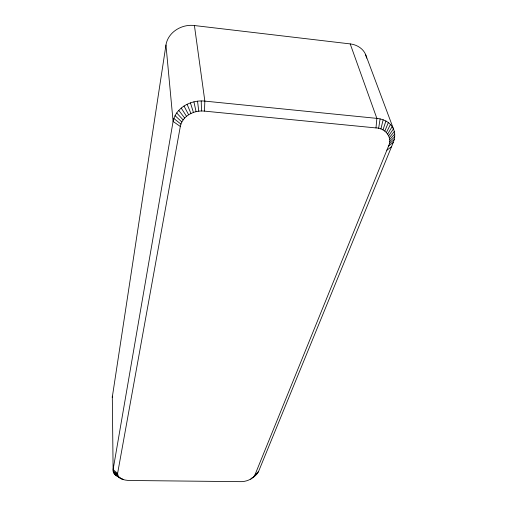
<?xml version="1.0" encoding="UTF-8"?>
<svg xmlns="http://www.w3.org/2000/svg" width="507" height="507" viewBox="0 0 507 507"><rect width="100%" height="100%" fill="white"/><g stroke="black" fill="none" stroke-linecap="round" stroke-linejoin="round"><path stroke-width="0.76" d="M254.463 476.067L388.577 146.003C392.881 137.384 384.984 127.878 375.998 127.929L204.467 111.122C194.308 109.956 182.4 115.78 180.315 126.465L117.599 473.456C117.523 479.235 125.147 480.376 129.608 480.484L239.748 481.65C247.384 482.056 254.647 477.974 258.557 471.504L393.324 142.334C395.061 138.081 395.333 133.164 393.47 128.898L365.547 54.35C362.898 48.304 356.598 44.616 350.198 43.906L194.415 25.54C181.931 23.854 167.988 32.061 165.96 45.022L112.25 397.418M204.467 111.122L204.847 101.115L194.415 25.54M118.169 476.643C115.444 475.433 112.592 472.873 113.105 469.596L112.3 396.157M375.998 127.929L376.866 118.378L350.198 43.906M378.628 128.347L380.104 118.898L376.866 118.378L204.847 101.115C191.462 99.632 175.847 107.402 173.096 121.446L113.105 469.596L117.599 473.456M380.903 129L383.134 119.785L380.104 118.898M382.975 129.919L385.903 121.021L383.134 119.785M384.826 131.079L388.356 122.586L385.903 121.021M386.41 132.454L390.46 124.443L388.356 122.586M387.703 134.032L392.177 126.56L390.46 124.443M388.692 135.775L393.47 128.898L392.177 126.56M252.949 477.721L257.936 472.657M389.351 137.65L394.338 131.414M389.674 139.634L394.75 134.063M250.731 479.191L252.074 477.771M254.958 475.129L258.557 471.504M253.494 476.929L257.055 473.785M389.661 141.681L394.719 136.801M389.313 143.76L394.237 139.571M388.577 146.003L393.324 142.334M386.873 150.199L391.543 146.688M253.494 476.51L254.546 475.883M115.767 475.205L120.577 478.399M114.671 474.203L118.746 476.973M118.695 476.91L121.762 479.001M180.315 126.465L173.096 121.446L165.96 45.022M113.841 473.126L118.125 476.162M121.522 478.354L123.1 479.502M113.295 471.985L117.725 475.312M173.844 118.511L180.936 124.088M113.048 470.8L117.542 474.425M175.048 115.659L181.855 121.953M176.696 112.934L183.109 119.918M178.768 110.387L184.675 118.023M181.221 108.067L186.519 116.293M184.009 106.014L188.623 114.766M187.102 104.271L190.936 113.473M365.547 54.35L366.631 58.121M190.423 102.87L193.433 112.434M193.928 101.844L196.057 111.66M197.54 101.197L198.763 111.185M201.203 100.956L201.507 110.995"/></g></svg>
